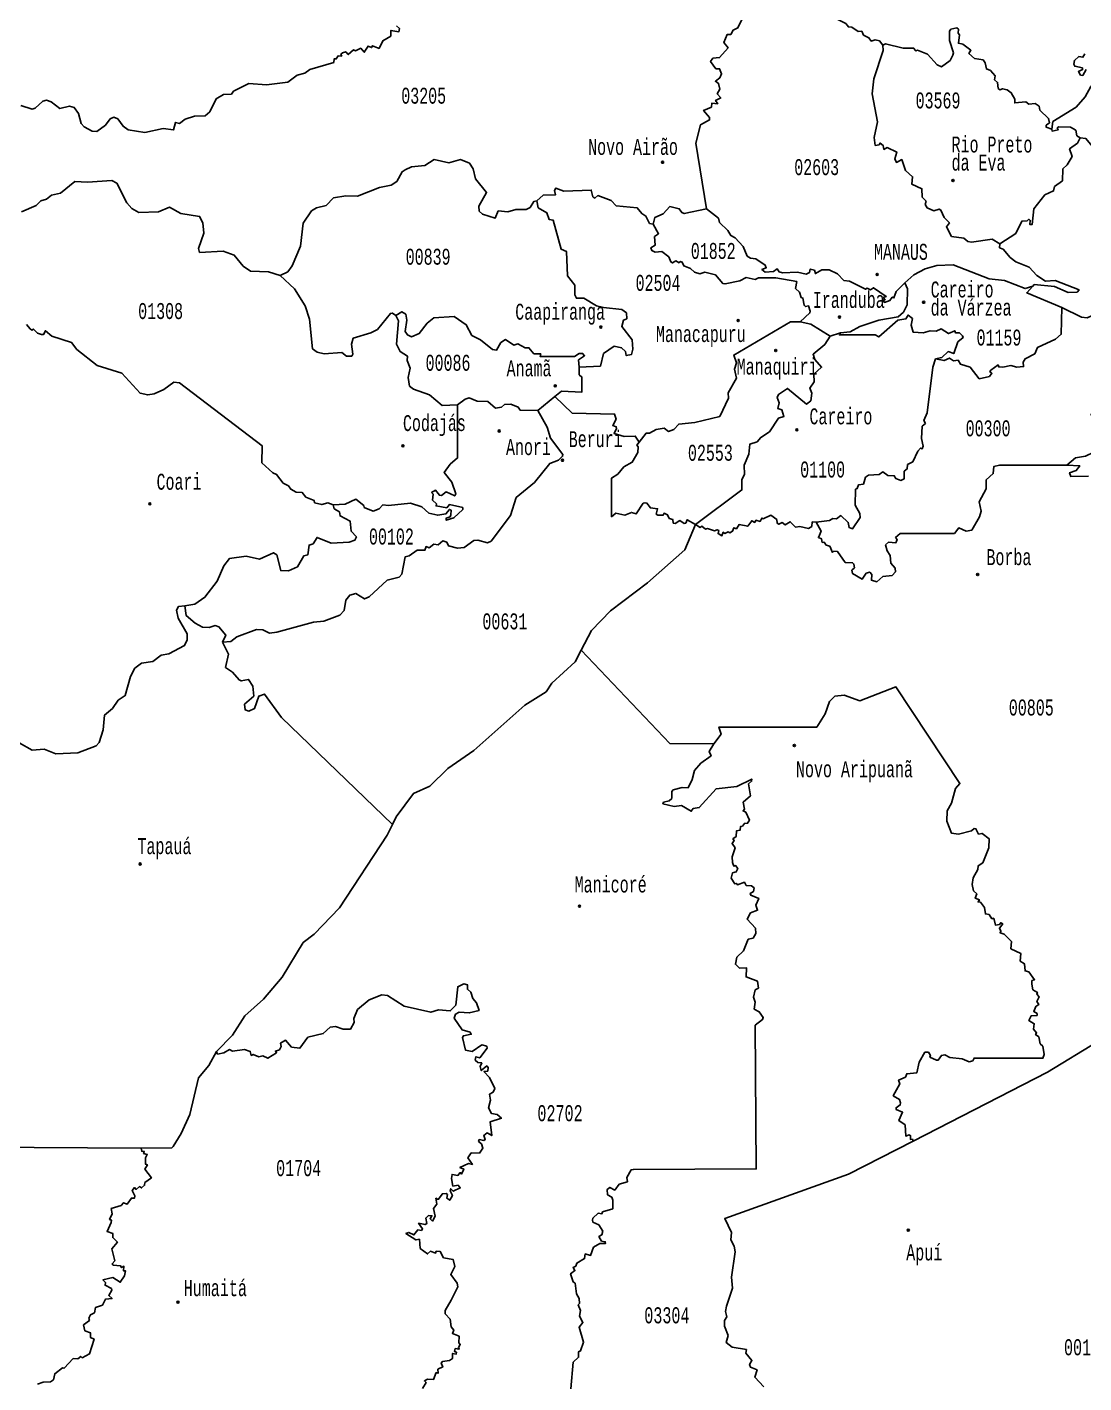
# Model space of a CAD drawing. Header units: millimetres. Extents: x 9851 to 10267, y 23387 to 23778.
# Drawn here: x 9954.1 to 9999.4, y 23646.3 to 23704.4 of the extents above; entities that cross this region are included whole.
import ezdxf
from ezdxf.enums import TextEntityAlignment as Align

# ---------------------------------------------------------------- set-up
doc = ezdxf.new("R2010")
doc.units = ezdxf.units.MM
doc.layers.add('3', color=7, linetype='Continuous')
doc.styles.add('MONOTXT', font='MONOTXT', dxfattribs={"height": 0.2})

# ---------------------------------------------------------------- blocks, each defined once
blk = doc.blocks.new('SEDE')
at = {"layer": '3', "color": 7, "linetype": 'Continuous'}
blk.add_circle((0, 0), 0.00451, dxfattribs=at)

msp = doc.modelspace()

# ---------------------------------------------------------------- linework, layer by layer
at = {"color": 7, "linetype": 'Continuous'}
for p, q in [((9988.928, 23691.275), (9988.489, 23691.13)), ((9975.965, 23687.948), (9976.685, 23688.54))]:
    msp.add_line(p, q, dxfattribs=at)
for points in [[(9987.18, 23705.252), (9987.36, 23705.271), (9987.946, 23705.554), (9987.783, 23705.223), (9988.087, 23704.932), (9988.427, 23704.765), (9988.71, 23704.756), (9989.16, 23704.521), (9989.27, 23704.376), (9989.425, 23704.363), (9989.69, 23704.18), (9989.844, 23704.197), (9989.922, 23704.033), (9990.151, 23703.918), (9990.248, 23703.77), (9990.423, 23703.821), (9990.609, 23703.778), (9990.752, 23703.595)], [(9984.767, 23704.809), (9984.535, 23704.334), (9984.331, 23704.234), (9984.227, 23704.058), (9984.075, 23704.051), (9983.937, 23703.716), (9984.117, 23703.49), (9983.755, 23703.065), (9983.467, 23703.035), (9983.368, 23702.903), (9983.592, 23702.589), (9983.75, 23702.587), (9983.837, 23702.37), (9983.759, 23702.204), (9983.572, 23702.049), (9983.712, 23701.961), (9983.762, 23701.719), (9983.65, 23701.518), (9983.804, 23701.335), (9983.583, 23701.229), (9983.672, 23701.088), (9983.423, 23701.115), (9983.4, 23700.945), (9983.068, 23700.802), (9983.319, 23700.493), (9983.324, 23700.394), (9982.94, 23700.189), (9982.73, 23699.405), (9983.193, 23696.579)], [(9969.913, 23704.427), (9970.03, 23704.307), (9970.008, 23704.174), (9969.666, 23704.232), (9969.659, 23703.99), (9969.322, 23703.79), (9969.163, 23703.455), (9968.873, 23703.571), (9968.841, 23703.494), (9968.688, 23703.556), (9968.522, 23703.297), (9968.378, 23703.468), (9968.146, 23703.359), (9968.067, 23703.391), (9967.836, 23703.194), (9967.735, 23703.313), (9967.597, 23703.265), (9967.528, 23703.211), (9967.563, 23703.129), (9967.405, 23703.138), (9967.322, 23703.011), (9967.241, 23703.012), (9967.22, 23702.859), (9966.187, 23702.556), (9965.982, 23702.395), (9965.653, 23702.308), (9965.257, 23702.011), (9964.337, 23701.891), (9963.585, 23701.953), (9962.925, 23701.622), (9962.833, 23701.499), (9962.499, 23701.478), (9962.176, 23701.304), (9961.903, 23700.736), (9961.712, 23700.564), (9961.252, 23700.548), (9960.851, 23700.421), (9960.613, 23700.246), (9960.432, 23700.284), (9960.352, 23699.966), (9959.908, 23700.023), (9959.117, 23699.857), (9958.415, 23699.966), (9958.19, 23700.121), (9957.965, 23700.435), (9957.789, 23700.508), (9957.644, 23700.444), (9957.433, 23700.169), (9957.066, 23699.898), (9956.862, 23699.912), (9956.517, 23700.096), (9956.393, 23700.239), (9956.273, 23700.663), (9956.1, 23700.92), (9955.897, 23700.979), (9955.474, 23700.884), (9955.106, 23701.169), (9954.915, 23701.234), (9954.748, 23701.203), (9954.42, 23700.893), (9954.291, 23700.859), (9953.811, 23701.012)], [(9997.988, 23699.996), (9997.75, 23700.078), (9997.749, 23700.168), (9997.885, 23700.276), (9997.847, 23700.457), (9997.475, 23700.807), (9997.446, 23700.98), (9997.278, 23701.096), (9997.002, 23701.076), (9996.874, 23701.176), (9996.4, 23701.12), (9996.402, 23701.288), (9996.251, 23701.562), (9996.073, 23701.685), (9995.876, 23701.727), (9995.755, 23701.681), (9995.692, 23701.744), (9995.661, 23701.998), (9995.534, 23702.108), (9995.557, 23702.279), (9995.36, 23702.519), (9995.186, 23702.583), (9995.139, 23702.846), (9995.04, 23702.976), (9994.67, 23703.032), (9994.439, 23703.237), (9994.523, 23703.382), (9994.18, 23703.641), (9993.986, 23703.678), (9994.03, 23704.034), (9993.97, 23704.105), (9993.989, 23704.282), (9993.919, 23704.338), (9993.661, 23704.278), (9993.609, 23704.195), (9993.61, 23703.804), (9993.77, 23703.275), (9993.747, 23703.162), (9993.633, 23702.941), (9993.267, 23702.67), (9993.076, 23702.757), (9992.668, 23703.205), (9992.232, 23703.378), (9992.156, 23703.353), (9992.064, 23703.471), (9991.623, 23703.472), (9990.856, 23703.653), (9990.752, 23703.595)], [(9995.754, 23695.078), (9995.435, 23695.285), (9994.553, 23695.152), (9994.385, 23695.182), (9994.211, 23695.329), (9993.695, 23695.401), (9993.47, 23695.809), (9993.6, 23695.984), (9993.371, 23696.217), (9993.236, 23696.528), (9993.16, 23696.575), (9992.929, 23696.492), (9992.645, 23696.624), (9992.565, 23696.763), (9992.603, 23696.916), (9992.434, 23697.091), (9992.421, 23697.442), (9991.995, 23697.64), (9992.021, 23697.958), (9991.712, 23698.22), (9991.555, 23698.692), (9991.332, 23698.574), (9991.256, 23698.728), (9991.345, 23699.014), (9990.933, 23699.207), (9990.791, 23699.132), (9990.761, 23699.303), (9990.63, 23699.4), (9990.583, 23699.327), (9990.424, 23699.304), (9990.382, 23699.634), (9990.512, 23700.314), (9990.291, 23701.514), (9990.36, 23702.151), (9990.765, 23703.365), (9990.752, 23703.595)], [(9999.462, 23702.56), (9999.314, 23702.3), (9999.218, 23702.312), (9999.125, 23702.468), (9999.306, 23702.55), (9999.3, 23702.626), (9998.968, 23702.695), (9998.932, 23702.786), (9998.96, 23702.945), (9999.146, 23703.107), (9999.318, 23703.078), (9999.407, 23703.223)], [(9997.988, 23699.996), (9998.036, 23700.321), (9999.027, 23700.939), (9999.423, 23701.382), (9999.661, 23701.823), (9999.932, 23702.037)], [(9995.754, 23695.078), (9996.445, 23695.522), (9996.698, 23696.055), (9996.935, 23696.073), (9996.999, 23696.139), (9997.063, 23696.086), (9997.049, 23695.912), (9997.141, 23695.912), (9997.217, 23696.581), (9997.695, 23697.186), (9998.065, 23697.354), (9998.104, 23697.536), (9998.452, 23697.785), (9998.463, 23698.295), (9998.652, 23698.466), (9998.864, 23698.82), (9998.747, 23699.154), (9999.092, 23699.403), (9999.197, 23699.623)], [(9999.197, 23699.623), (9999.061, 23699.716), (9999.015, 23699.951), (9998.787, 23700.087), (9998.293, 23700.094), (9998.222, 23700.048), (9998.261, 23699.973), (9997.997, 23699.913), (9997.988, 23699.996)], [(9999.197, 23699.623), (9999.446, 23699.593), (9999.865, 23699.099), (10000.244, 23698.927)], [(9975.922, 23696.931), (9975.79, 23696.897), (9975.628, 23696.646), (9975.458, 23696.549), (9975.025, 23696.552), (9974.676, 23696.452), (9974.27, 23696.496), (9974.136, 23696.186), (9973.588, 23696.36), (9973.455, 23696.485), (9973.432, 23696.695), (9973.764, 23697.28), (9973.294, 23697.869), (9973.198, 23698.299), (9973.031, 23698.541), (9972.654, 23698.696), (9972.146, 23698.559), (9971.516, 23698.701), (9971.119, 23698.437), (9970.556, 23698.377), (9970.275, 23698.261), (9970.148, 23698.17), (9969.928, 23697.759), (9969.673, 23697.602), (9969.173, 23697.503), (9968.235, 23697.125), (9967.742, 23697.141), (9967.214, 23697.056), (9966.9, 23696.731), (9966.482, 23696.629), (9966.262, 23696.497), (9965.912, 23695.976), (9965.797, 23694.978), (9965.443, 23694.148), (9965.249, 23693.886), (9964.927, 23693.729)], [(9953.842, 23696.451), (9954.461, 23696.729), (9954.665, 23696.931), (9954.913, 23696.993), (9955.117, 23697.168), (9955.507, 23697.259), (9956.127, 23697.762), (9956.671, 23697.722), (9957.708, 23697.795), (9957.922, 23697.689), (9958.349, 23696.835), (9958.572, 23696.599), (9958.867, 23696.426), (9959.703, 23696.456), (9960.182, 23696.656), (9960.661, 23696.389), (9961.469, 23696.261), (9961.606, 23695.985), (9961.653, 23695.544), (9961.426, 23694.888), (9961.469, 23694.716), (9962.477, 23694.766), (9962.957, 23694.595), (9963.343, 23694.126), (9963.646, 23693.912), (9964.415, 23693.878), (9964.927, 23693.729)], [(9980.912, 23695.934), (9980.752, 23695.96), (9980.593, 23696.275), (9980.419, 23696.378), (9980.226, 23696.624), (9979.316, 23696.717), (9979.101, 23696.942), (9978.538, 23697.152), (9978.405, 23697.043), (9978.316, 23697.101), (9978.251, 23697.387), (9977.075, 23697.34), (9976.73, 23697.47), (9976.675, 23697.372), (9976.715, 23697.181), (9976.188, 23697.163), (9975.922, 23696.931)], [(9975.922, 23696.931), (9975.974, 23696.629), (9976.343, 23696.414), (9976.451, 23696.126), (9976.617, 23696.101), (9976.959, 23694.855), (9977.192, 23694.749), (9977.232, 23693.708), (9977.549, 23693.318), (9977.555, 23692.898), (9977.618, 23692.754), (9977.929, 23692.75), (9978.484, 23692.433), (9978.784, 23692.357), (9979.568, 23692.267), (9979.76, 23692.122), (9979.773, 23691.875), (9979.633, 23691.809), (9979.558, 23691.546), (9980.008, 23690.974), (9980.038, 23690.565), (9979.976, 23690.339), (9979.753, 23690.299), (9979.727, 23690.467), (9979.553, 23690.632), (9979.231, 23690.697), (9978.783, 23690.38), (9978.642, 23689.848), (9977.738, 23689.793)], [(9983.193, 23696.579), (9982.237, 23696.383), (9982.131, 23696.422), (9982.025, 23696.588), (9981.622, 23696.678), (9981.337, 23696.376), (9980.976, 23696.208), (9980.912, 23695.934)], [(9991.687, 23693.419), (9991.319, 23693.048), (9991.223, 23692.769), (9991.15, 23692.8), (9991.049, 23692.66), (9990.813, 23692.574), (9990.757, 23692.669), (9990.843, 23692.687), (9990.764, 23692.778), (9990.895, 23692.827), (9990.351, 23693.206), (9990.216, 23693.117), (9990.07, 23693.186), (9990.01, 23693.139), (9989.312, 23693.488), (9989.069, 23693.52), (9988.802, 23693.801), (9988.452, 23693.969), (9988.132, 23693.971), (9987.855, 23693.81), (9987.817, 23693.955), (9987.634, 23694), (9987.604, 23693.851), (9987.468, 23693.787), (9987.089, 23693.864), (9986.449, 23693.845), (9986.302, 23693.89), (9986.215, 23694.018), (9986.061, 23693.894), (9985.704, 23693.875), (9985.566, 23693.984), (9985.752, 23694.063), (9985.706, 23694.176), (9985.312, 23694.447), (9985.072, 23694.465), (9984.935, 23694.556), (9984.757, 23694.972), (9984.417, 23695.342), (9984.232, 23695.438), (9984.111, 23695.655), (9983.742, 23696.004), (9983.701, 23696.178), (9983.193, 23696.579)], [(9980.912, 23695.934), (9981.141, 23695.518), (9980.969, 23695.396), (9980.984, 23695.022), (9980.81, 23694.917), (9980.852, 23694.794), (9980.997, 23694.732), (9981.282, 23694.763), (9981.578, 23694.521), (9981.669, 23694.307), (9981.739, 23694.268), (9981.879, 23694.351), (9982.016, 23694.271), (9982.069, 23694.331), (9982.151, 23694.301), (9982.213, 23694.148), (9982.51, 23694.032), (9982.677, 23693.875), (9982.899, 23693.805), (9983.124, 23693.869), (9983.577, 23693.754), (9983.89, 23693.391), (9983.985, 23693.365), (9984.617, 23693.492), (9984.894, 23693.64), (9985.278, 23693.556), (9985.422, 23693.633), (9986.167, 23693.624), (9987.055, 23693.467), (9987.007, 23693.174), (9987.182, 23693.009), (9987.246, 23692.783), (9987.323, 23692.763), (9987.373, 23692.454), (9987.429, 23692.394), (9987.566, 23692.424), (9987.628, 23692.199), (9987.624, 23692.121), (9987.21, 23691.747)], [(9997.17, 23693.267), (9997.237, 23693.341), (9998.109, 23693.26), (9998.686, 23692.999), (9999.073, 23693.008), (9999.158, 23693.113), (9998.136, 23693.507), (9997.712, 23693.478), (9997.342, 23693.73), (9997.018, 23694.081), (9996.443, 23694.312), (9996.203, 23694.5), (9995.902, 23694.859), (9995.752, 23694.914), (9995.754, 23695.078)], [(9991.687, 23693.419), (9992.069, 23693.76), (9992.558, 23694.016), (9993.059, 23694.155), (9993.755, 23694.188), (9995.302, 23693.582), (9995.96, 23693.511), (9996.847, 23693.166), (9997.17, 23693.267)], [(9969.877, 23692.016), (9969.732, 23692.12), (9969.647, 23692.103), (9969.094, 23691.42), (9968.812, 23691.269), (9968.054, 23691.04), (9967.977, 23690.778), (9968.034, 23690.36), (9967.989, 23690.275), (9967.762, 23690.272), (9967.564, 23690.432), (9966.804, 23690.376), (9966.51, 23690.438), (9966.309, 23690.586), (9966.183, 23691.859), (9965.986, 23692.423), (9965.539, 23693.155), (9964.927, 23693.729)], [(9988.928, 23691.275), (9989.342, 23691.312), (9989.762, 23691.539), (9990.582, 23691.807), (9991.4, 23691.955), (9991.628, 23692.158), (9991.796, 23692.465), (9991.798, 23693.156), (9991.687, 23693.419)], [(9998.415, 23692.363), (9996.915, 23692.985), (9997.17, 23693.267)], [(9969.877, 23692.016), (9970.142, 23692.172), (9970.306, 23692.07), (9970.347, 23691.814), (9970.283, 23691.326), (9970.378, 23691.184), (9970.543, 23691.101), (9970.885, 23691.241), (9971.228, 23691.684), (9971.5, 23691.907), (9972.38, 23691.972), (9972.896, 23691.614), (9973.133, 23691.161), (9973.501, 23690.977), (9974.015, 23690.557), (9974.192, 23690.53), (9974.374, 23690.855), (9974.575, 23690.978), (9974.932, 23690.742), (9975.11, 23690.793), (9975.419, 23690.63), (9975.578, 23690.63), (9975.797, 23690.37), (9976.089, 23690.365), (9976.057, 23690.258), (9977.539, 23690.26), (9977.728, 23690.382), (9977.884, 23690.392), (9977.964, 23690.287), (9977.704, 23690.11), (9977.738, 23689.793)], [(9972.522, 23688.179), (9971.868, 23688.154), (9971.324, 23688.616), (9970.635, 23688.855), (9970.47, 23688.988), (9970.409, 23689.35), (9970.493, 23689.752), (9970.365, 23690.09), (9970.375, 23690.278), (9970.06, 23690.469), (9969.901, 23690.789), (9969.987, 23691.781), (9969.877, 23692.016)], [(9993.007, 23690.161), (9993.277, 23690.219), (9993.544, 23690.464), (9993.783, 23690.382), (9993.961, 23690.881), (9994.189, 23691.07), (9994.158, 23691.144), (9994.039, 23691.265), (9993.864, 23691.269), (9993.829, 23691.363), (9993.561, 23691.236), (9993.243, 23691.437), (9993.029, 23691.339), (9992.772, 23691.355), (9992.476, 23691.27), (9992.048, 23691.298), (9991.965, 23691.602), (9992.017, 23691.879), (9991.83, 23692.033), (9991.734, 23691.87), (9991.395, 23691.807), (9990.574, 23691.097), (9990.413, 23691.183), (9988.886, 23691.179), (9988.928, 23691.275)], [(9998.415, 23692.363), (9998.392, 23691.21), (9998.147, 23691.003), (9997.369, 23690.645), (9997.266, 23690.371), (9996.853, 23690.161), (9996.758, 23690.011), (9996.779, 23689.822), (9996.495, 23689.795), (9996.229, 23689.865), (9995.889, 23689.793), (9995.712, 23689.812), (9995.683, 23689.896), (9995.377, 23689.668), (9995.339, 23689.596), (9995.42, 23689.539), (9995.315, 23689.404), (9994.878, 23689.303), (9994.487, 23689.795), (9994.073, 23689.935), (9993.975, 23690.094), (9993.769, 23690.078), (9993.602, 23690.192), (9993.373, 23690.079), (9993.007, 23690.161)], [(9998.415, 23692.363), (9999.26, 23691.943), (9999.496, 23691.92), (10000.363, 23692.3), (10000.694, 23692.358), (10001.181, 23691.896), (10001.735, 23691.132), (10002.21, 23690.786), (10002.499, 23690.764), (10002.883, 23690.93), (10002.667, 23690.267), (10002.505, 23690.157), (10002.419, 23690.329), (10002.309, 23690.323), (10002.015, 23690.033), (10001.56, 23689.358)], [(9967.2, 23683.897), (9966.959, 23683.993), (9966.707, 23683.913), (9966.396, 23683.988), (9966.381, 23684.081), (9966.027, 23684.228), (9965.87, 23684.428), (9965.61, 23684.45), (9965.376, 23684.566), (9965.274, 23684.718), (9965.055, 23684.828), (9964.771, 23685.206), (9964.607, 23685.27), (9964.14, 23685.697), (9964.148, 23686.429), (9960.613, 23689.127), (9960.371, 23689.152), (9959.941, 23688.847), (9959.526, 23688.655), (9959.249, 23688.612), (9958.92, 23688.684), (9958.132, 23689.546), (9957.083, 23689.866), (9956.213, 23690.55), (9955.986, 23690.854), (9955.133, 23691.134), (9954.865, 23691.36), (9954.782, 23691.201), (9954.699, 23691.199), (9954.526, 23691.258), (9954.348, 23691.432), (9954.278, 23691.385), (9954.206, 23691.44), (9954.058, 23691.626)], [(9987.21, 23691.747), (9986.797, 23691.737), (9984.358, 23690.315), (9984.47, 23689.989), (9984.388, 23689.708), (9984.475, 23689.326), (9984.116, 23688.705), (9984.132, 23688.475), (9983.757, 23687.682), (9982.691, 23687.431), (9982.003, 23687.361), (9981.789, 23687.126), (9981.566, 23687.045), (9981.373, 23687.181), (9981.03, 23687.13), (9980.752, 23686.976), (9980.603, 23686.971), (9980.31, 23686.582)], [(9988.489, 23691.13), (9987.665, 23691.638), (9987.21, 23691.747)], [(9982.724, 23683.051), (9984.707, 23684.543), (9984.698, 23684.985), (9984.822, 23685.205), (9984.798, 23685.606), (9985.008, 23686.065), (9985.042, 23686.493), (9985.357, 23686.605), (9985.516, 23686.791), (9985.885, 23687.022), (9986.271, 23687.621), (9986.511, 23687.679), (9986.413, 23687.978), (9986.252, 23688.023), (9986.311, 23688.272), (9986.213, 23688.494), (9986.278, 23688.63), (9986.664, 23688.89), (9987.482, 23688.22), (9987.668, 23688.362), (9987.7, 23688.68), (9987.623, 23688.898), (9987.798, 23689.174), (9987.797, 23689.501), (9988.119, 23689.793), (9987.839, 23690.129), (9987.761, 23690.351), (9988.259, 23690.772), (9988.489, 23691.13)], [(9976.685, 23688.54), (9976.983, 23688.775), (9977.852, 23688.735), (9977.849, 23689.372), (9977.729, 23689.474), (9977.738, 23689.793)], [(9993.007, 23690.161), (9992.885, 23689.793), (9992.646, 23687.842), (9992.498, 23687.519), (9992.573, 23687.386), (9992.432, 23687.269), (9992.409, 23686.742), (9992.47, 23686.41), (9992.436, 23686.306), (9992.356, 23686.331), (9992.252, 23686.194), (9992.037, 23685.749), (9991.806, 23685.622), (9991.785, 23685.443), (9991.663, 23685.336), (9991.667, 23685.02), (9991.524, 23684.95), (9991.297, 23685.03), (9991.238, 23685.145), (9990.96, 23685.16), (9990.752, 23685.309), (9990.597, 23685.196), (9990.128, 23685.176), (9990.008, 23685.079), (9989.915, 23684.792), (9989.699, 23684.753), (9989.654, 23684.598), (9989.576, 23684.566), (9989.561, 23683.879), (9989.756, 23683.524), (9989.775, 23683.358), (9989.444, 23682.868), (9989.304, 23682.927), (9989.267, 23683.145), (9988.95, 23683.441), (9988.759, 23683.298), (9988.603, 23683.321), (9988.468, 23683.232), (9987.887, 23683.152)], [(10001.56, 23689.358), (10001.324, 23689.229), (10000.874, 23688.705), (10000.752, 23688.729), (10000.595, 23688.657), (9999.757, 23687.967), (9999.669, 23687.758), (10000.175, 23687.138), (10000.187, 23686.789), (9999.789, 23686.158), (9999.436, 23685.981), (9999.001, 23685.912), (9998.634, 23685.598)], [(9976.685, 23688.54), (9977.434, 23687.835), (9979.252, 23687.788), (9979.315, 23687.575), (9979.171, 23687.296), (9979.324, 23687.246), (9979.34, 23687.168), (9979.233, 23686.961), (9979.658, 23686.835), (9980.136, 23686.848), (9980.31, 23686.582)], [(9962.451, 23678.014), (9962.811, 23678.042), (9963.07, 23678.239), (9963.911, 23678.565), (9964.182, 23678.541), (9964.466, 23678.396), (9964.784, 23678.446), (9966.356, 23678.873), (9966.797, 23678.919), (9967.483, 23679.168), (9967.661, 23679.379), (9967.73, 23679.815), (9967.902, 23680.03), (9968.17, 23680.107), (9968.537, 23679.866), (9968.733, 23679.957), (9969.512, 23680.671), (9970.02, 23680.803), (9970.14, 23680.93), (9970.274, 23681.672), (9970.45, 23681.71), (9970.789, 23681.958), (9971.121, 23681.953), (9971.175, 23682.113), (9971.306, 23682.061), (9971.506, 23682.216), (9971.689, 23682.189), (9971.893, 23682.352), (9972.058, 23682.298), (9972.138, 23682.141), (9972.527, 23682.048), (9972.806, 23682.071), (9973.215, 23682.375), (9973.395, 23682.391), (9973.804, 23682.274), (9973.957, 23682.346), (9974.799, 23683.437), (9975.04, 23684.214), (9975.82, 23684.856), (9976.472, 23685.673), (9976.852, 23685.818), (9977.027, 23685.983), (9977.028, 23686.064), (9976.506, 23686.762), (9976.366, 23687.228), (9975.965, 23687.948)], [(9967.2, 23683.897), (9967.7, 23683.924), (9968.166, 23684.144), (9968.509, 23683.867), (9968.522, 23683.791), (9968.911, 23683.628), (9969.162, 23683.73), (9969.323, 23683.899), (9969.57, 23683.865), (9970.508, 23683.97), (9970.987, 23683.817), (9971.299, 23683.543), (9971.672, 23683.454), (9972.023, 23683.512), (9972.175, 23683.702), (9972.247, 23683.668), (9972.231, 23683.475), (9972.202, 23683.389), (9972.041, 23683.332), (9972.041, 23683.242), (9972.37, 23683.339), (9972.752, 23683.701), (9972.746, 23683.784), (9972.173, 23683.913), (9972.063, 23683.774), (9971.605, 23683.851), (9971.617, 23683.939), (9971.453, 23684.102), (9971.482, 23684.364), (9971.413, 23684.425), (9971.575, 23684.533), (9971.749, 23684.312), (9971.84, 23684.307), (9972.029, 23684.46), (9972.401, 23684.281), (9972.448, 23684.377), (9972.283, 23684.871), (9971.956, 23685.28), (9972.208, 23685.641), (9972.523, 23685.911), (9972.522, 23688.179)], [(9972.522, 23688.179), (9972.848, 23688.431), (9973.025, 23688.483), (9973.361, 23688.339), (9973.826, 23688.334), (9974.149, 23688.048), (9974.406, 23688.081), (9974.537, 23688.195), (9974.81, 23688.218), (9975.125, 23688.088), (9975.203, 23687.958), (9975.965, 23687.948)], [(9980.31, 23686.582), (9980.211, 23686.451), (9980.267, 23686.387), (9980.251, 23686.145), (9980.006, 23685.727), (9979.655, 23685.528), (9979.39, 23685.211), (9979.121, 23685.048), (9979.12, 23683.389), (9979.303, 23683.537), (9979.692, 23683.451), (9979.972, 23683.573), (9980.184, 23683.51), (9980.481, 23683.969), (9980.559, 23683.989), (9980.639, 23683.976), (9980.791, 23683.766), (9981.094, 23683.729), (9981.034, 23683.506), (9981.102, 23683.457), (9981.336, 23683.462), (9981.374, 23683.539), (9981.52, 23683.471), (9981.595, 23683.321), (9981.745, 23683.277), (9981.766, 23683.12), (9981.85, 23683.094), (9982.043, 23683.222), (9982.227, 23683.096), (9982.301, 23683.118), (9982.358, 23683.263), (9982.724, 23683.051)], [(9998.634, 23685.598), (9995.752, 23685.605), (9995.497, 23685.539), (9995.478, 23685.24), (9995.181, 23684.97), (9995.169, 23684.582), (9994.881, 23684.029), (9994.959, 23683.626), (9994.895, 23683.389), (9994.555, 23682.811), (9994.315, 23682.777), (9994.002, 23682.909), (9993.812, 23682.675), (9991.487, 23682.667), (9991.296, 23682.496), (9991.356, 23682.411), (9991.302, 23682.266), (9990.997, 23682.295), (9990.867, 23682.192), (9990.929, 23681.924), (9991.064, 23681.727), (9991.087, 23681.402), (9991.28, 23681.192), (9991.284, 23681.03), (9991.151, 23680.874), (9990.752, 23680.831), (9990.484, 23680.607), (9990.26, 23680.671), (9990.279, 23680.914), (9990.183, 23681.018), (9990.035, 23680.976), (9989.855, 23680.715), (9989.452, 23680.954), (9989.415, 23681.099), (9989.529, 23681.205), (9989.506, 23681.363), (9989.448, 23681.419), (9989.135, 23681.426), (9988.808, 23681.895), (9988.653, 23681.918), (9988.597, 23681.86), (9988.474, 23682.134), (9988.322, 23682.177), (9988.232, 23682.301), (9988.154, 23682.288), (9988.116, 23682.447), (9987.989, 23682.496), (9988.098, 23682.768), (9987.887, 23683.152)], [(9999.555, 23685.123), (9998.805, 23685.113), (9998.749, 23685.278), (9999.038, 23685.369), (9999.188, 23685.578), (9998.634, 23685.598)], [(9967.2, 23683.897), (9967.238, 23683.732), (9967.467, 23683.6), (9967.487, 23683.422), (9967.916, 23683.202), (9967.97, 23682.777), (9968.192, 23682.533), (9968.128, 23682.389), (9967.872, 23682.304), (9967.113, 23682.262), (9966.507, 23682.502), (9966.33, 23682.236), (9966.158, 23682.175), (9966.113, 23681.761), (9965.941, 23681.721), (9965.66, 23681.244), (9965.274, 23681.075), (9964.946, 23681.08), (9964.776, 23681.753), (9964.631, 23681.845), (9964.041, 23681.575), (9963.464, 23681.699), (9962.747, 23681.6), (9962.504, 23681.286), (9962.219, 23680.63), (9961.695, 23679.94), (9961.258, 23679.642), (9960.838, 23679.566)], [(9982.724, 23683.051), (9982.923, 23682.934), (9982.991, 23682.982), (9983.145, 23682.851), (9983.233, 23682.882), (9983.536, 23682.787), (9983.647, 23682.835), (9983.722, 23682.795), (9983.687, 23682.667), (9983.851, 23682.573), (9983.91, 23682.728), (9983.973, 23682.672), (9984.113, 23682.742), (9984.186, 23682.701), (9984.311, 23682.766), (9984.366, 23682.92), (9984.475, 23682.877), (9984.586, 23683.054), (9984.955, 23682.985), (9985.131, 23683.218), (9985.259, 23683.146), (9985.307, 23683.241), (9985.488, 23683.193), (9985.557, 23683.334), (9985.626, 23683.303), (9985.944, 23683.454), (9986.203, 23683.27), (9986.221, 23683.109), (9986.29, 23683.065), (9986.429, 23683.137), (9986.565, 23683.042), (9986.779, 23683.172), (9987.006, 23682.948), (9987.185, 23682.976), (9987.567, 23682.89), (9987.707, 23682.972), (9987.725, 23683.171), (9987.887, 23683.152)], [(9977.825, 23677.676), (9978.264, 23678.514), (9979.079, 23679.355), (9980.663, 23680.562), (9982.267, 23681.975), (9982.724, 23683.051)], [(9953.735, 23673.697), (9954.289, 23673.392), (9954.813, 23673.426), (9955.304, 23673.225), (9956.251, 23673.267), (9957.036, 23673.579), (9957.162, 23673.712), (9957.338, 23674.255), (9957.397, 23674.894), (9957.73, 23675.167), (9957.975, 23675.53), (9958.273, 23675.73), (9958.513, 23676.548), (9958.689, 23676.898), (9958.979, 23677.115), (9959.465, 23677.19), (9959.82, 23677.452), (9960.154, 23677.519), (9960.827, 23677.868), (9960.931, 23678.121), (9960.933, 23678.379), (9960.552, 23679.041), (9960.484, 23679.388), (9960.57, 23679.549), (9960.838, 23679.566)], [(9960.838, 23679.566), (9960.898, 23679.153), (9961.276, 23678.827), (9961.596, 23678.659), (9961.874, 23678.645), (9962.14, 23678.726), (9962.295, 23678.666), (9962.588, 23678.315), (9962.451, 23678.014)], [(9962.451, 23678.014), (9962.706, 23677.496), (9962.578, 23676.931), (9962.877, 23676.736), (9963.164, 23676.399), (9963.253, 23676.356), (9963.568, 23676.417), (9963.751, 23676.13), (9963.788, 23675.704), (9963.391, 23675.353), (9963.426, 23675.109), (9963.578, 23675.056), (9963.821, 23675.172), (9964.013, 23675.702), (9964.256, 23675.792), (9964.985, 23674.79), (9969.729, 23670.198)], [(9977.825, 23677.676), (9977.57, 23677.166), (9976.565, 23676.253), (9976.317, 23675.882), (9975.407, 23675.31), (9973.221, 23673.367), (9972.108, 23672.602), (9971.335, 23671.841), (9970.629, 23671.531), (9969.895, 23670.532), (9969.729, 23670.198)], [(9983.499, 23673.664), (9981.621, 23673.667), (9977.825, 23677.676)], [(9983.499, 23673.664), (9983.815, 23674.07), (9983.726, 23674.375), (9987.917, 23674.371), (9988.272, 23674.94), (9988.465, 23675.467), (9988.693, 23675.702), (9989.086, 23675.744), (9989.755, 23675.502), (9991.311, 23676.1), (9994.05, 23671.965), (9993.863, 23671.752), (9993.689, 23671.122), (9993.497, 23670.793), (9993.495, 23670.339), (9993.695, 23669.827), (9993.986, 23669.793), (9994.542, 23669.924), (9994.661, 23670.032), (9994.736, 23670.02), (9994.852, 23669.791), (9995.002, 23669.818), (9995.303, 23669.595), (9995.283, 23669.204), (9995.026, 23668.564), (9994.838, 23668.436), (9994.823, 23668.28), (9994.621, 23667.918), (9994.572, 23667.632), (9994.638, 23667.363), (9994.77, 23667.238), (9994.709, 23667.042), (9994.884, 23666.97), (9994.827, 23666.885), (9994.927, 23666.868), (9995.11, 23666.639), (9995.145, 23666.369), (9995.302, 23666.345), (9995.424, 23666.165), (9995.502, 23666.183), (9995.575, 23665.894), (9995.749, 23665.921), (9995.801, 23665.993), (9995.883, 23665.944), (9995.743, 23665.757), (9995.81, 23665.63), (9995.771, 23665.563), (9995.948, 23665.499), (9996.256, 23665.19), (9996.237, 23664.879), (9996.666, 23664.669), (9996.636, 23664.351), (9996.812, 23664.237), (9996.846, 23663.926), (9996.998, 23663.892), (9997.252, 23663.553), (9997.137, 23663.516), (9997.128, 23663.354), (9997.169, 23663.122), (9997.373, 23663.009), (9997.347, 23662.929), (9997.444, 23662.82), (9997.347, 23662.618), (9997.432, 23662.492), (9997.304, 23662.406), (9997.216, 23662.186), (9997.359, 23662.097), (9997.354, 23662.022), (9997.109, 23662.01), (9997.002, 23661.804), (9997.237, 23661.664), (9997.198, 23661.43), (9997.337, 23661.275), (9997.296, 23661.202), (9997.426, 23661.1), (9997.487, 23660.806), (9997.6, 23660.698), (9997.654, 23660.34), (9997.608, 23660.186), (9994.659, 23660.192), (9994.6, 23660.071), (9994.441, 23660.028), (9994.148, 23660.154), (9993.613, 23660.217), (9993.41, 23660.339), (9993.254, 23660.304), (9993.124, 23660.111), (9993.045, 23660.105), (9992.763, 23660.235), (9992.789, 23660.311), (9992.702, 23660.448), (9992.553, 23660.443), (9992.305, 23660.015), (9992.198, 23659.556), (9991.774, 23659.52), (9991.717, 23659.377), (9991.422, 23659.241), (9991.469, 23659.083), (9991.194, 23658.58), (9991.459, 23658.419), (9991.507, 23658.27), (9991.495, 23658.186), (9991.318, 23658.065), (9991.32, 23657.986), (9991.594, 23657.872), (9991.431, 23657.525), (9991.699, 23657.329), (9991.73, 23656.851), (9991.878, 23656.909), (9991.939, 23656.863), (9991.927, 23656.707), (9992.012, 23656.715), (9992.047, 23656.639)], [(9983.499, 23673.664), (9983.301, 23673.335), (9983.385, 23673.145), (9982.942, 23672.827), (9982.674, 23672.516), (9982.581, 23672.13), (9982.399, 23671.772), (9982.15, 23671.79), (9981.768, 23671.681), (9981.708, 23671.623), (9981.702, 23671.319), (9981.584, 23671.213), (9981.355, 23671.159), (9981.326, 23671.089), (9981.802, 23670.978), (9982.114, 23671.015), (9982.538, 23670.771), (9982.616, 23670.881), (9982.877, 23670.929), (9983.599, 23671.733), (9984.492, 23671.835), (9985.133, 23672.152), (9985.12, 23672.055), (9984.991, 23671.949), (9985.071, 23671.425), (9984.765, 23671.164), (9984.813, 23670.853), (9984.76, 23670.787), (9984.875, 23670.724), (9985.03, 23670.387), (9984.953, 23670.257), (9984.816, 23670.25), (9984.732, 23670.124), (9984.653, 23670.119), (9984.63, 23669.955), (9984.474, 23669.93), (9984.461, 23669.684), (9984.325, 23669.585), (9984.376, 23669.519), (9984.286, 23669.393), (9984.419, 23669.201), (9984.295, 23668.814), (9984.302, 23668.573), (9984.358, 23668.423), (9984.44, 23668.441), (9984.528, 23668.32), (9984.465, 23668.173), (9984.309, 23668.131), (9984.254, 23667.901), (9984.404, 23667.661), (9984.48, 23667.68), (9984.524, 23667.615), (9984.817, 23667.727), (9984.895, 23667.592), (9985.114, 23667.58), (9985.231, 23667.484), (9985.199, 23667.326), (9985.058, 23667.245), (9985.094, 23667.173), (9985.433, 23667.036), (9985.304, 23666.747), (9985.379, 23666.528), (9985.077, 23666.417), (9984.928, 23666.148), (9985.286, 23665.76), (9985.311, 23665.532), (9985.19, 23665.337), (9984.979, 23665.288), (9984.781, 23664.793), (9984.497, 23664.514), (9984.433, 23664.211), (9984.6, 23664.049), (9984.911, 23664.059), (9984.889, 23663.668), (9985.376, 23663.491), (9985.414, 23663.195), (9985.278, 23663.113), (9985.198, 23662.81), (9985.271, 23662.595), (9985.229, 23662.294), (9985.452, 23662.176), (9985.622, 23661.926), (9985.597, 23661.84), (9985.283, 23661.6), (9985.321, 23655.441), (9980.056, 23655.425), (9979.956, 23655.399), (9979.775, 23655.072), (9979.805, 23654.896), (9979.452, 23654.793), (9979.256, 23654.54), (9979.043, 23654.648), (9978.941, 23654.569), (9978.942, 23654.336), (9979.139, 23654.233), (9979.177, 23654.099), (9979.175, 23653.735), (9978.737, 23653.601), (9978.711, 23653.526), (9978.547, 23653.543), (9978.315, 23653.333), (9978.308, 23653.249), (9978.322, 23653.166), (9978.577, 23653.044), (9978.744, 23652.777), (9978.708, 23652.622), (9978.58, 23652.545), (9978.692, 23652.351), (9978.85, 23652.322), (9978.858, 23652.243), (9978.621, 23652.254), (9978.344, 23652.089), (9978.222, 23651.74), (9977.996, 23651.801), (9977.965, 23651.605), (9977.628, 23651.412), (9977.588, 23651.282), (9977.472, 23651.224), (9977.555, 23651.09), (9977.367, 23650.953), (9977.472, 23650.6), (9977.57, 23650.544), (9977.616, 23650.089), (9977.741, 23649.887), (9977.755, 23649.678), (9977.694, 23649.624), (9977.797, 23649.373), (9977.749, 23649.138), (9977.894, 23648.86), (9977.729, 23648.657), (9977.922, 23648.019), (9977.786, 23647.646), (9977.712, 23647.609), (9977.708, 23647.372), (9977.474, 23647.16), (9977.376, 23646.014)], [(9969.729, 23670.198), (9969.503, 23669.744), (9967.467, 23666.634), (9966.385, 23665.498), (9965.902, 23665.139), (9965.013, 23663.664), (9964.21, 23662.716), (9963.404, 23662.002), (9962.877, 23661.179), (9962.192, 23660.48)], [(9962.192, 23660.48), (9962.237, 23660.366), (9962.513, 23660.416), (9962.744, 23660.559), (9962.875, 23660.496), (9963.394, 23660.559), (9963.643, 23660.482), (9963.686, 23660.305), (9963.771, 23660.353), (9964.003, 23660.245), (9964.179, 23660.287), (9964.389, 23660.185), (9964.77, 23660.421), (9964.72, 23660.494), (9964.888, 23660.549), (9964.969, 23660.687), (9964.94, 23660.839), (9965.153, 23660.957), (9965.41, 23660.657), (9965.767, 23660.62), (9966.109, 23661.083), (9966.766, 23661.245), (9967.061, 23661.516), (9967.291, 23661.542), (9967.618, 23661.431), (9967.93, 23661.433), (9968.097, 23661.712), (9968.075, 23661.893), (9968.229, 23662.272), (9968.735, 23662.688), (9969.274, 23662.899), (9969.527, 23662.879), (9970.23, 23662.424), (9971.378, 23662.16), (9971.702, 23662.264), (9972.211, 23662.211), (9972.451, 23662.461), (9972.535, 23663.252), (9972.787, 23663.375), (9972.954, 23663.325), (9972.945, 23663.141), (9973.085, 23663.017), (9973.178, 23662.745), (9973.342, 23662.556), (9973.447, 23662.239), (9973.021, 23662.132), (9972.593, 23662.154), (9972.435, 23662.068), (9972.382, 23661.898), (9972.715, 23661.4), (9973.06, 23661.297), (9973.108, 23661.212), (9972.773, 23661.147), (9972.731, 23661.082), (9972.87, 23660.531), (9973.15, 23660.473), (9973.557, 23660.755), (9973.776, 23660.698), (9973.792, 23660.62), (9973.472, 23660.2), (9973.313, 23660.252), (9973.277, 23660.107), (9973.393, 23659.998), (9973.557, 23659.986), (9973.498, 23659.826), (9973.537, 23659.655), (9973.774, 23659.857), (9973.84, 23659.788), (9973.819, 23659.639), (9973.652, 23659.612), (9973.894, 23659.364), (9974.117, 23658.89), (9974.047, 23658.727), (9973.893, 23658.641), (9973.937, 23658.385), (9973.852, 23658.064), (9973.975, 23657.819), (9974.224, 23657.777), (9974.401, 23657.618), (9973.924, 23657.468), (9973.992, 23656.875), (9973.793, 23656.983), (9973.644, 23656.882), (9973.711, 23656.704), (9973.651, 23656.657), (9973.45, 23656.698), (9973.422, 23656.625), (9973.55, 23656.513), (9973.608, 23656.335), (9973.461, 23656.121), (9973.112, 23656.132), (9972.966, 23655.92), (9973.159, 23655.635), (9972.992, 23655.68), (9972.627, 23655.505), (9972.787, 23655.437), (9972.693, 23655.223), (9972.639, 23655.288), (9972.538, 23655.162), (9972.292, 23655.207), (9972.257, 23655.034), (9972.324, 23654.711), (9972.547, 23654.741), (9972.639, 23654.627), (9972.341, 23654.488), (9972.228, 23654.592), (9972.201, 23654.508), (9972.305, 23654.305), (9972.192, 23654.101), (9972.069, 23654.186), (9972.094, 23654.345), (9972.033, 23654.393), (9971.876, 23654.38), (9971.698, 23654.138), (9971.598, 23654.186), (9971.629, 23653.94), (9971.494, 23653.746), (9971.57, 23653.417), (9971.445, 23653.208), (9971.347, 23653.306), (9971.425, 23653.434), (9971.277, 23653.443), (9971.161, 23653.338), (9971.203, 23653.101), (9971.13, 23653.059), (9970.854, 23653.117), (9971.023, 23652.878), (9970.978, 23652.804), (9970.819, 23652.828), (9970.651, 23652.617), (9970.437, 23652.724), (9970.307, 23652.67), (9970.74, 23652.405), (9970.888, 23652.431), (9970.917, 23652.04), (9971.237, 23651.802), (9971.361, 23651.913), (9971.582, 23651.839), (9971.612, 23651.917), (9971.78, 23651.901), (9971.926, 23651.635), (9972.33, 23651.564), (9972.4, 23651.262), (9972.229, 23650.922), (9972.513, 23650.555), (9972.536, 23650.395), (9972.244, 23649.823), (9971.987, 23649.382), (9971.997, 23649.227), (9972.21, 23649.004), (9972.249, 23648.672), (9972.36, 23648.54), (9972.304, 23648.394), (9972.59, 23648.275), (9972.58, 23647.987), (9972.64, 23647.926), (9972.557, 23647.79), (9972.592, 23647.715), (9972.423, 23647.747), (9972.398, 23647.617), (9972.475, 23647.585), (9972.464, 23647.508), (9972.312, 23647.536), (9972.306, 23647.317), (9972.18, 23647.232), (9971.874, 23647.187), (9971.825, 23647.124), (9971.886, 23646.961), (9971.682, 23646.858), (9971.691, 23646.686), (9971.612, 23646.717), (9971.497, 23646.425), (9971.231, 23646.429), (9971.105, 23646.357), (9971.176, 23646.292), (9971.024, 23646.032)], [(9992.047, 23656.639), (9997.808, 23659.587), (9999.964, 23660.906), (10002.203, 23660.982)], [(9962.192, 23660.48), (9961.865, 23659.882), (9961.418, 23659.351), (9961.057, 23657.782), (9960.683, 23656.962), (9960.337, 23656.41), (9960.275, 23656.352), (9958.968, 23656.335)], [(9992.047, 23656.639), (9989.272, 23655.221), (9983.975, 23653.326), (9984.265, 23652.721), (9984.238, 23652.412), (9984.38, 23652.14), (9984.418, 23651.897), (9984.26, 23650.804), (9984.305, 23650.339), (9984.049, 23649.569), (9984.006, 23649.338), (9984.06, 23649.104), (9983.959, 23648.954), (9983.969, 23648.711), (9984.115, 23648.311), (9984.032, 23648.011), (9984.291, 23647.805), (9984.898, 23647.701), (9984.874, 23647.547), (9985.136, 23647.233), (9985.04, 23647.069), (9985.077, 23646.944), (9985.359, 23646.832), (9985.26, 23646.525), (9985.654, 23646.109)], [(9952.067, 23656.381), (9958.968, 23656.335)], [(9958.968, 23656.335), (9958.993, 23656.202), (9959.1, 23656.193), (9959.07, 23656.111), (9959.226, 23656.06), (9959.154, 23655.912), (9959.154, 23655.641), (9959.235, 23655.613), (9959.128, 23655.439), (9959.402, 23655.066), (9959.128, 23654.861), (9959.111, 23654.744), (9958.983, 23654.628), (9958.895, 23654.685), (9958.745, 23654.566), (9958.675, 23654.641), (9958.582, 23654.524), (9958.699, 23654.286), (9958.68, 23654.191), (9958.551, 23654.193), (9958.37, 23653.94), (9958.208, 23653.993), (9958.108, 23653.879), (9957.683, 23653.746), (9957.725, 23653.514), (9957.614, 23653.279), (9957.69, 23653.25), (9957.673, 23653.151), (9957.502, 23652.763), (9957.748, 23652.682), (9957.746, 23652.501), (9957.948, 23652.307), (9957.706, 23652.017), (9957.844, 23651.51), (9957.719, 23651.376), (9957.767, 23651.316), (9958.08, 23651.286), (9958.125, 23651.214), (9958.228, 23651.274), (9958.208, 23651.078), (9958.295, 23651.076), (9958.251, 23650.861), (9958.069, 23650.591), (9957.758, 23650.792), (9957.329, 23650.689), (9957.444, 23650.57), (9957.42, 23650.461), (9957.69, 23650.314), (9957.715, 23650.242), (9957.578, 23650.024), (9957.72, 23649.886), (9957.44, 23649.863), (9957.304, 23649.609), (9957.011, 23649.508), (9956.961, 23649.283), (9956.789, 23649.195), (9956.718, 23649.05), (9956.745, 23648.948), (9956.489, 23648.759), (9956.554, 23648.509), (9956.797, 23648.415), (9956.795, 23648.219), (9956.95, 23648.153), (9956.746, 23647.517), (9956.437, 23647.355), (9956.375, 23647.408), (9956.25, 23647.307), (9956.055, 23647.317), (9955.663, 23646.901), (9955.589, 23646.923), (9955.26, 23646.664), (9955.213, 23646.412), (9955.082, 23646.318), (9954.766, 23646.31), (9954.523, 23646.22)]]:
    msp.add_lwpolyline(points, dxfattribs=at)
for p in [(9981.31, 23698.58), (9993.755, 23697.799), (9990.502, 23693.774), (9992.497, 23692.58), (9978.663, 23691.518), (9984.547, 23691.796), (9988.891, 23691.946), (9986.158, 23690.513), (9976.71, 23688.996), (9974.31, 23687.066), (9987.06, 23687.113), (9970.183, 23686.427), (9977.022, 23685.81), (9959.338, 23683.943), (9994.813, 23680.916), (9986.955, 23673.588), (9958.919, 23668.51), (9977.749, 23666.702), (9991.838, 23652.821), (9960.544, 23649.732)]:
    msp.add_point(p, dxfattribs=at)

# ---------------------------------------------------------------- block references
for p, xscale, yscale, zscale, rotation in [((9981.31, 23698.58), 10.00001693452219, 10.00001693452219, 10, 359.6347424860311), ((9993.755, 23697.799), 10, 10, 10, 359.7505368420029), ((9990.502, 23693.774), 9.999983415214535, 9.999983415214535, 10, 359.6662248567842), ((9992.497, 23692.58), 9.999977766382642, 9.999977766382642, 10, 359.6718276732515), ((9978.663, 23691.518), 10, 10, 10, 359.4994684361712), ((9984.547, 23691.796), 9.999999999999998, 9.999999999999998, 9.999999999999998, 359.572841626333), ((9988.891, 23691.946), 9.999982416984492, 9.999982416984492, 10, 359.6240687944981), ((9986.158, 23690.513), 9.999999999999998, 9.999999999999998, 9.999999999999998, 359.573108423685), ((9976.71, 23688.996), 10.00001887990927, 10.00001887990927, 10, 359.4359667817515), ((9974.31, 23687.066), 10, 10, 10, 359.3735295637135), ((9987.06, 23687.113), 10, 10, 10, 359.5352212262924), ((9970.183, 23686.427), 9.999985638165239, 9.999985638165239, 10, 359.3073570876347), ((9977.022, 23685.81), 10.00001078307195, 10.00001078307195, 10, 359.3884726360309), ((9959.338, 23683.943), 10, 10, 10, 359.1067020306299), ((9994.813, 23680.916), 10, 10, 10, 359.5437587040057), ((9986.955, 23673.588), 9.999982416442391, 9.999982416442391, 10, 359.3313710258668), ((9958.919, 23668.51), 9.999999999999998, 9.999999999999998, 9.999999999999998, 358.7899500345513), ((9977.749, 23666.702), 10.00000000000001, 10.00000000000001, 10.00000000000001, 359.0752145754619), ((9991.838, 23652.821), 10, 10, 10, 359.0765484259597), ((9960.544, 23649.732), 9.999989757285196, 9.999989757285196, 10, 358.4187128903791)]:
    msp.add_blockref('SEDE', p, dxfattribs=dict(at, xscale=xscale, yscale=yscale, zscale=zscale, rotation=rotation))

# ---------------------------------------------------------------- texts
at = {"color": 7, "linetype": 'Continuous', "style": 'MONOTXT'}
for s, height, width, p in [('03205', 0.6833, 0.650001, (9971.072, 23701.432)), ('03569', 0.6833, 0.649998, (9993.113, 23701.229)), ('02603', 0.6834, 0.650001, (9987.912, 23698.372)), ('01852', 0.6836, 0.650002, (9983.48, 23694.78)), ('00839', 0.6837, 0.649999, (9971.263, 23694.533)), ('02504', 0.6837, 0.649999, (9981.114, 23693.411)), ('01308', 0.6838, 0.650002, (9959.799, 23692.205)), ('01159', 0.6839, 0.649999, (9995.724, 23691.069)), ('Manaquiri', 0.684, 0.650001, (9986.217, 23689.752)), ('00300', 0.6842, 0.649999, (9995.257, 23687.179)), ('02553', 0.6843, 0.650001, (9983.356, 23686.131)), ('01100', 0.6843, 0.649998, (9988.167, 23685.414)), ('00102', 0.6846, 0.65, (9969.688, 23682.542)), ('00805', 0.6853, 0.650001, (9997.109, 23675.217)), ('01704', 0.6877, 0.650001, (9965.715, 23655.479)), ('03304', 0.6887, 0.65, (9981.493, 23649.172)), ('00144', 0.6889, 0.649999, (9999.479, 23647.802))]:
    msp.add_text(s, height=height, dxfattribs=dict(at, width=width)).set_placement(p, align=Align.MIDDLE)
for s, height, width, p in [('Novo Air%%227o', 0.68341, 0.649999, (9981.965, 23698.896)), ('Anam%%227', 0.684, 0.650002, (9976.549, 23689.407))]:
    msp.add_text(s, height=height, dxfattribs=dict(at, width=width)).set_placement(p, align=Align.RIGHT)
for s, height, rotation, width, p in [('Rio Preto ', 0.684, 359.99824, 0.65, (9993.693, 23698.999)), ('da Eva', 0.684, 359.99824, 0.65, (9993.693, 23698.225)), ('Careiro ', 0.6843, 359.99816, 0.649998, (9992.797, 23692.787)), ('da V%%225rzea', 0.68425, 359.99816, 0.649998, (9992.797, 23692.012))]:
    msp.add_text(s, height=height, rotation=rotation, dxfattribs=dict(at, width=width)).set_placement(p)
for s, height, width, p in [('MANAUS', 0.6837, 0.649999, (9990.369, 23694.4)), ('Careiro', 0.6842, 0.649997, (9987.604, 23687.35)), ('Codaj%%225s', 0.68419, 0.650001, (9970.183, 23687.062)), ('Beruri', 0.6842, 0.649999, (9977.288, 23686.372)), ('Coari', 0.6844, 0.649999, (9959.624, 23684.548)), ('Borba', 0.6847, 0.65, (9995.189, 23681.317)), ('Novo Aripuan%%227', 0.68555, 0.649997, (9987.024, 23672.228)), ('Tapau%%225', 0.6859, 0.650002, (9958.806, 23668.933)), ('Manicor%%233', 0.68615, 0.650001, (9977.541, 23667.289)), ('Apu%%237', 0.688, 0.649999, (9991.749, 23651.524)), ('Humait%%225 ', 0.68848, 0.650001, (9960.787, 23649.992))]:
    msp.add_text(s, height=height, dxfattribs=dict(at, width=width)).set_placement(p)
at = {"color": 7, "linetype": 'Continuous', "style": 'MONOTXT', "width": 0.650002}
msp.add_text('Iranduba', height=0.6838, dxfattribs=at).set_placement((9989.288, 23692.34), align=Align.CENTER)
at = {"color": 7, "linetype": 'Continuous', "style": 'MONOTXT', "width": 0.649999}
msp.add_text('Caapiranga', height=0.6838, rotation=0, dxfattribs=at).set_placement((9978.842, 23691.834), align=Align.RIGHT)
at = {"color": 7, "linetype": 'Continuous', "style": 'MONOTXT', "width": 0.650001}
msp.add_text('Manacapuru', height=0.6839, dxfattribs=at).set_placement((9984.872, 23691.561), align=Align.TOP_RIGHT)
at = {"color": 7, "linetype": 'Continuous', "style": 'MONOTXT'}
for s, height, rotation, width, p in [('00086', 0.684, 0, 0.650001, (9972.115, 23689.988)), ('00631', 0.6849, 360, 0.65, (9974.552, 23678.907)), ('02702', 0.6892, 0, 0.649998, (9976.914, 23657.832))]:
    msp.add_text(s, height=height, rotation=rotation, dxfattribs=dict(at, width=width)).set_placement(p, align=Align.MIDDLE)
at = {"color": 7, "linetype": 'Continuous', "style": 'MONOTXT', "width": 0.650001}
msp.add_text('Anori', height=0.6842, dxfattribs=at).set_placement((9974.599, 23686.718), align=Align.TOP_LEFT)

doc.saveas('drawing.dxf')
